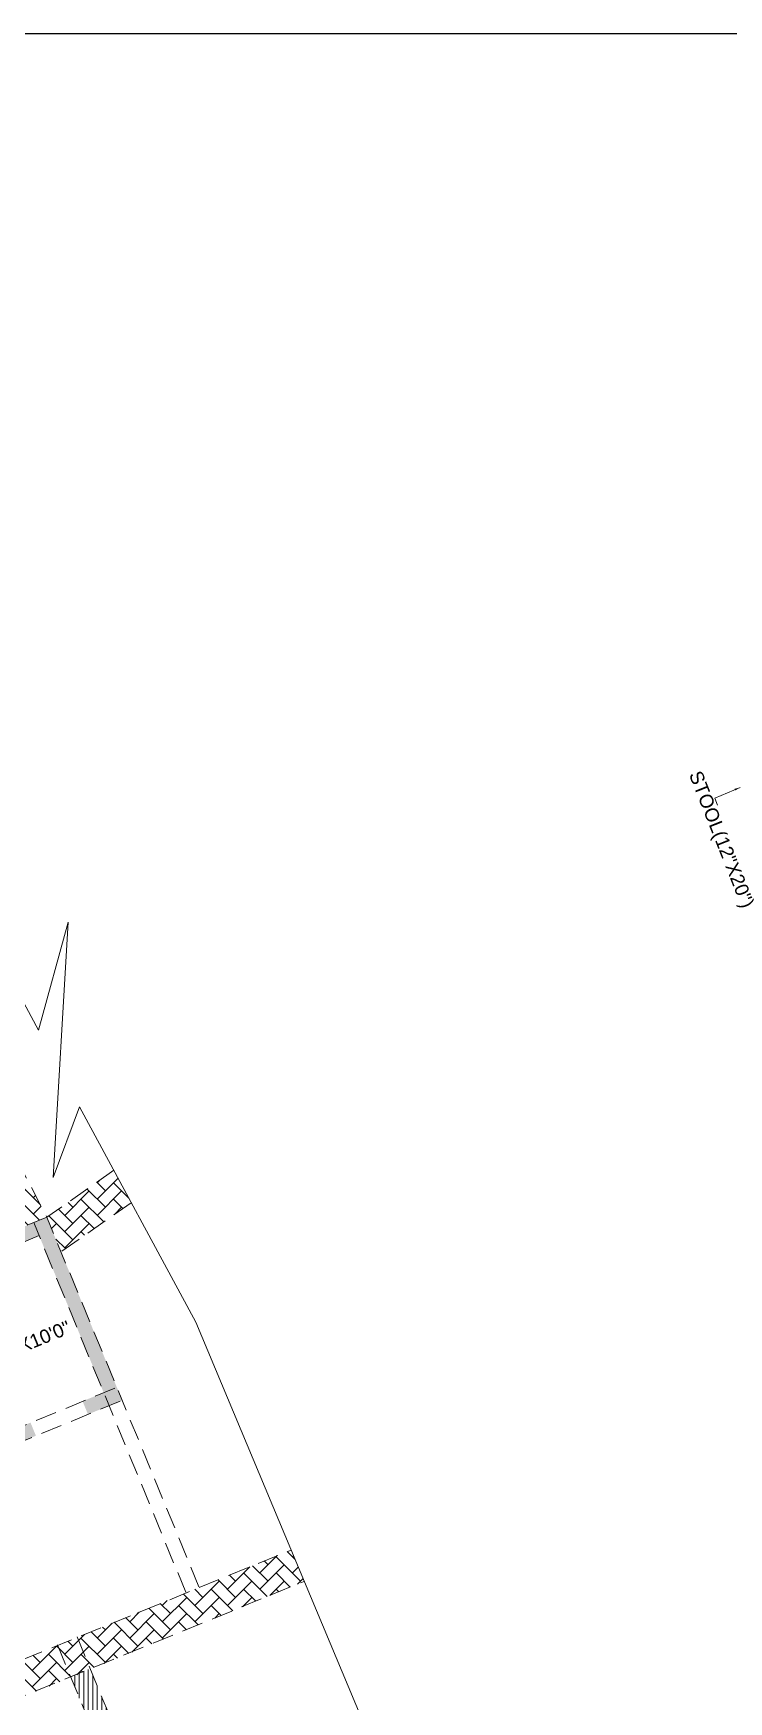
# Model space of a CAD drawing. Header units: inches. Extents: x -13956017 to 293115509, y -946740 to -305538.
# Drawn here: x 1184885 to 1185376, y -919498 to -918319 of the extents above; entities that cross this region are included whole.
import ezdxf

# ---------------------------------------------------------------- set-up
doc = ezdxf.new("R2010")
doc.units = ezdxf.units.IN
doc.header["$LTSCALE"] = 6
doc.linetypes.add('DASHED2', pattern=[0.375, 0.25, -0.125])
for name, color, linetype, lineweight in [('column', 240, 'Continuous', 25), ('TEX', 250, 'Continuous', 30), ('v.b', 200, 'Continuous', 5), ('W', 250, 'Continuous', 5), ('wall', 7, 'Continuous', 30)]:
    doc.layers.add(name, color=color, linetype=linetype, lineweight=lineweight)
for name, color, linetype in [('DIM', 7, 'Continuous'), ('door', 5, 'Continuous'), ('FITTING', 24, 'Continuous')]:
    doc.layers.add(name, color=color, linetype=linetype)
doc.styles.add('ARI', font='arial.ttf')
doc.dimstyles.new('Copy(2) of AA', dxfattribs={"dimtxt": 12, "dimasz": 4, "dimexe": 0.18, "dimexo": 0, "dimgap": 0.09, "dimtad": 0, "dimdec": 0, "dimzin": 0, "dimdsep": 46, "dimlunit": 3, "dimtxsty": 'ARI', "dimblk": 'OBLIQUE', "dimcen": 0.09, "dimclrd": 7, "dimclre": 7, "dimclrt": 7, "dimadec": 0, "dimazin": 0, "dimtfac": 1, "dimtdec": 0, "dimtofl": 0, "dimtmove": 0, "dimatfit": 3, "dimfxl": 1, "dimtolj": 1, "dimtzin": 0, "dimlwd": 5, "dimlwe": 5, "dimarcsym": 0})
pattern_1 = [(45, (-18706.191, -15772.317), (0, 11.494727835), [24.384, -8.128]), (135, (-18700.443, -15766.5695), (1e-15, 11.494727835), [24.384, -8.128])]

# ---------------------------------------------------------------- blocks, each defined once
blk = doc.blocks.new('_Oblique')
at = {"layer": 'DIM', "color": 0, "lineweight": -2}
blk.add_line((-0.5, -0.5), (0.5, 0.5), dxfattribs=at)

msp = doc.modelspace()

# ---------------------------------------------------------------- hatches: boundary and pattern name
at = {"layer": 'column', "ltscale": 10}
h = msp.add_hatch(color=256, dxfattribs=at)
h.dxf.hatch_style = 1
h.paths.add_polyline_path([(1184888.7, -919168.8), (1184934.3, -919279.8), (1184919.4, -919285.9), (1184923.2, -919295.2), (1184947.4, -919285.3), (1184894.1, -919155.8), (1184733.2, -919221.9), (1184737, -919231.2), (1184786.4, -919351.4), (1184810.6, -919341.5), (1184806.8, -919332.2), (1184791.9, -919338.3), (1184746.3, -919227.4), (1184812.9, -919200), (1184858.5, -919311), (1184843.6, -919317.1), (1184847.4, -919326.3), (1184886.4, -919310.3), (1184882.6, -919301), (1184867.7, -919307.2), (1184822.1, -919196.2)])
at = {"layer": 'door', "lineweight": 0, "ltscale": 0.3}
h = msp.add_hatch(dxfattribs=at)
h.set_pattern_fill('AR-HBONE', color=256, scale=0.08)
h.set_pattern_definition([(45, (45848.987, -17805.9864), (0, 11.494727835), [24.384, -8.128]), (135, (45854.734, -17800.239), (1e-15, 11.494727835), [24.384, -8.128])])
h.paths.add_polyline_path([(1184846.5, -919116.1), (1184871.9, -919164.9), (1184894.1, -919155.8), (1184706.9, -918795.4), (1184685.9, -918807)])
h = msp.add_hatch(dxfattribs=at)
h.set_pattern_fill('AR-HBONE', color=256, scale=0.08)
h.set_pattern_definition(pattern_1)
h.paths.add_polyline_path([(1184914.7, -919141.4), (1184941.5, -919122.6), (1184953.8, -919145.5), (1184904.3, -919180.1), (1184894.1, -919155.8)])
h = msp.add_hatch(dxfattribs=at)
h.set_pattern_fill('AR-HBONE', color=256, scale=0.08)
h.set_pattern_definition(pattern_1)
h.paths.add_polyline_path([(1184749.1, -919521), (1185066.7, -919391.1), (1185076, -919413.3), (1184741.8, -919550.6), (1184732.4, -919527.7)])
at = {"layer": 'FITTING', "lineweight": 0, "ltscale": 0.3}
h = msp.add_hatch(dxfattribs=at)
h.set_pattern_fill('ANSI31', color=256, angle=45)
h.set_pattern_definition([(90, (54620.2653, -17807.4792), (-3.175, 0), [])])
h.paths.add_polyline_path([(1184929.8, -919487.3), (1185194.3, -920130.8), (1185180.4, -920136.5), (1184910.9, -919480.7), (1184924.8, -919475)])

# ---------------------------------------------------------------- linework, layer by layer
at = {"layer": 'TEX', "lineweight": 25, "ltscale": 0.3}
msp.add_lwpolyline([(1182359.6, -918318.7), (1187140.9, -918318.7), (1187140.9, -922383.3), (1182359.6, -922383.3)], close=True, dxfattribs=at)
at = {"layer": 'v.b', "linetype": 'DASHED2', "ltscale": 10}
for p, q in [((1184706.9, -918795.4, -8022.9), (1184894.1, -919155.8, -4053.8)), ((1184941.5, -919122.6), (1184894.1, -919155.8, -4053.8)), ((1184953.8, -919145.5), (1184904.3, -919180.1, -7938.2)), ((1184894.1, -919155.8, -4053.8), (1184625, -919266.4, -8022.9)), ((1185001.6, -919417.1, -8022.9), (1184894.1, -919155.8, -4053.8)), ((1184888.7, -919168.8, -4053.8), (1184822.1, -919196.2, -4053.8)), ((1184992.3, -919420.9, -8022.9), (1184884.9, -919159.6, -4053.8)), ((1184782.6, -919342.2, -6021), (1184943.6, -919276.1, -6021)), ((1184786.4, -919351.4, -6021), (1184947.4, -919285.3, -6021)), ((1184710.2, -919536.9, -8022.9), (1185066.9, -919391.1)), ((1184719.3, -919559.1, -8022.9), (1185076, -919413.3)), ((1184915.5, -919452.5, -8022.9), (1185203.3, -920152.7, -8022.9)), ((1184901.7, -919458.2, -8022.9), (1185189.4, -920158.4, -8022.9))]:
    msp.add_line(p, q, dxfattribs=at)
at = {"layer": 'W', "ltscale": 10}
for points in [[(1184590.1, -918467.6), (1184888.2, -919023.4)], [(1184888.2, -919023.4), (1184909.2, -918947.2), (1184898.6, -919127.6), (1184917.3, -919077.7)], [(1184917.3, -919077.7), (1184999.3, -919230.1), (1185161.5, -919617.5)]]:
    msp.add_lwpolyline(points, dxfattribs=at)

# ---------------------------------------------------------------- texts
at = {"layer": 'wall', "lineweight": 25, "style": 'ARI'}
for s, rotation, p in [('STOOL(12"X20")', 291.6155, (1185347.7, -918842.6, 25469.5)), ('6\'0"X10\'0"', 22.3416, (1184855.6, -919260.5, -13103.4))]:
    msp.add_text(s, height=9.6, rotation=rotation, dxfattribs=at).set_placement(p)

# ---------------------------------------------------------------- leaders
at = {"layer": 'wall', "color": 5, "ltscale": 6}
msp.add_leader([(1185384, -918851.9, 31770.2), (1185366.2, -918859.4, 31770.2), (1185368.1, -918864.5, 31770.2)], dimstyle='Copy(2) of AA', override={"dimgap": 0.09, "dimtad": 0, "dimfxl": 0.18, "dimarcsym": 1}, dxfattribs=at)

doc.saveas('drawing.dxf')
